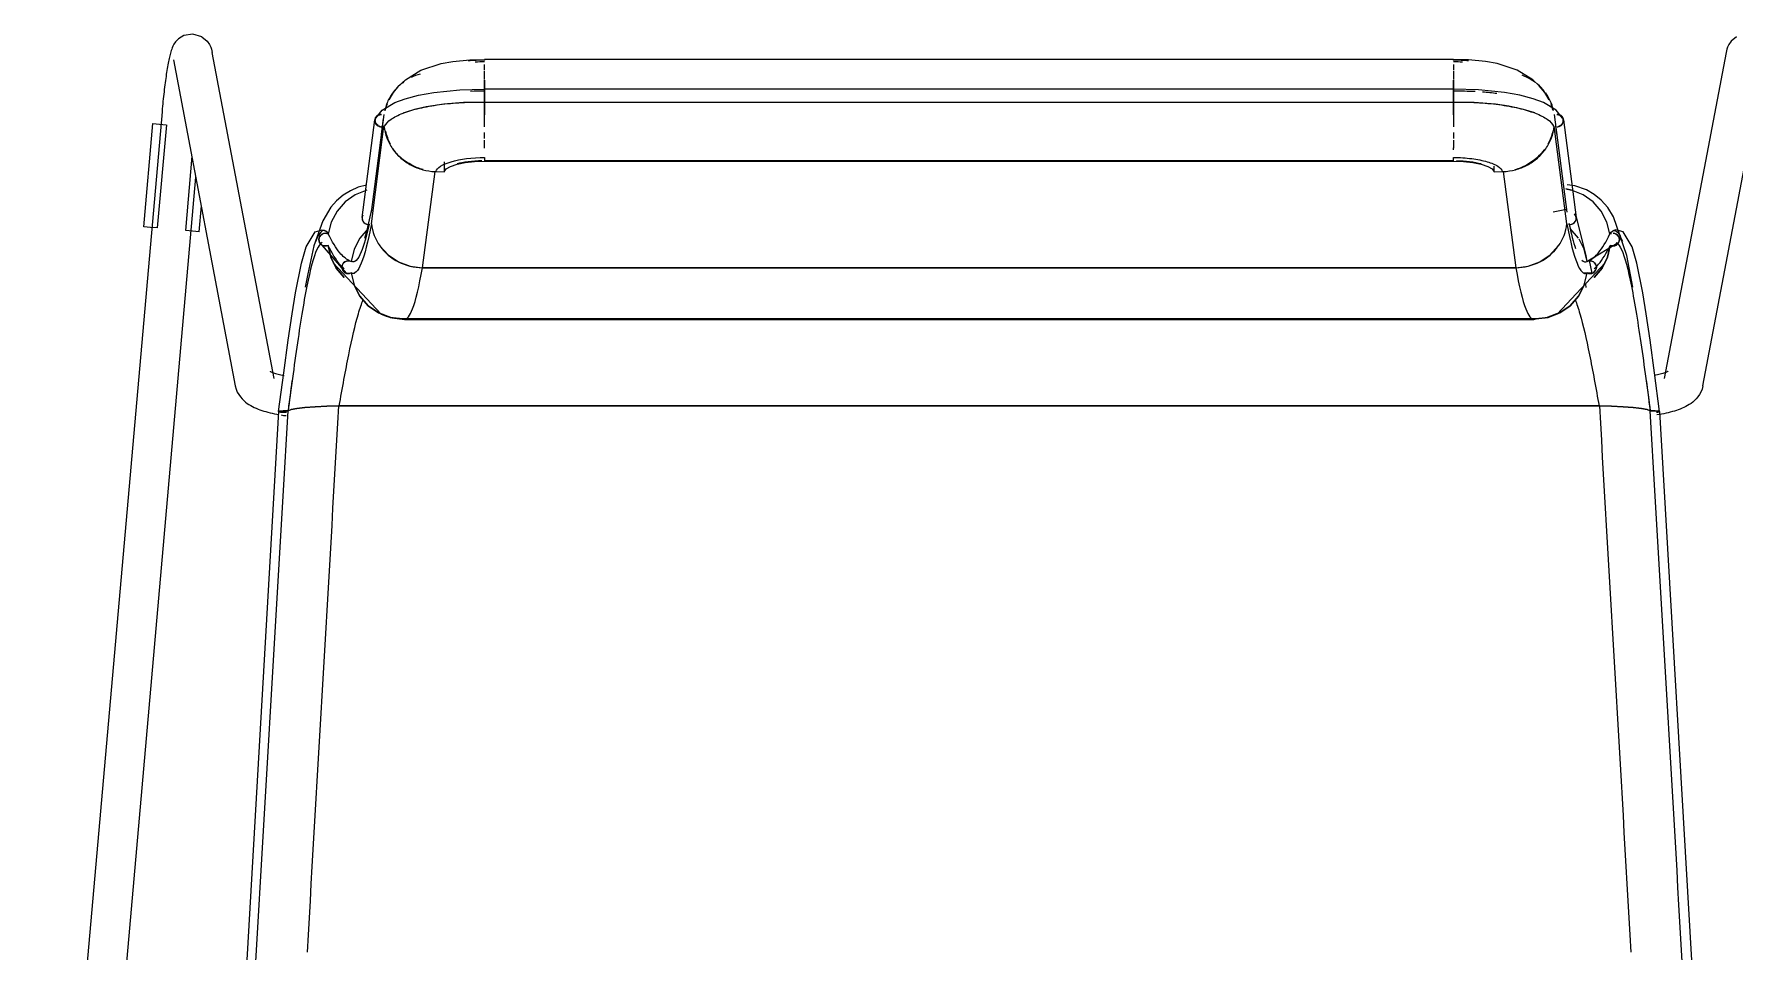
# Model space of a CAD drawing. Header units: millimetres. Extents: x 155927 to 326028, y -36033 to 97293.
# Drawn here: x 227422 to 227939, y 12868 to 13147 of the extents above; entities that cross this region are included whole.
import ezdxf

# ---------------------------------------------------------------- set-up
doc = ezdxf.new("R2010")
doc.units = ezdxf.units.MM
doc.header["$MEASUREMENT"] = 0
doc.layers.add('I-FURN', color=8, linetype='CONTINUOUS', lineweight=9)

msp = doc.modelspace()

# ---------------------------------------------------------------- linework, layer by layer
at = {"layer": 'I-FURN'}
for p, q in [((227467.4, 13146.96), (227465.75, 13145.92)), ((227470.16, 13147.44), (227467.4, 13146.96)), ((227472.91, 13146.61), (227470.16, 13147.44)), ((227463.35, 13141.65), (227463.24, 13141.24)), ((227463.46, 13142.04), (227463.35, 13141.65)), ((227463.59, 13142.44), (227463.46, 13142.04)), ((227463.73, 13142.84), (227463.59, 13142.44)), ((227463.9, 13143.27), (227463.73, 13142.84)), ((227464.11, 13143.75), (227463.9, 13143.27)), ((227464.42, 13144.31), (227464.11, 13143.75)), ((227464.89, 13145.01), (227464.42, 13144.31)), ((227465.75, 13145.92), (227464.89, 13145.01)), ((227472.91, 13146.61), (227474.49, 13145.28)), ((227474.49, 13145.28), (227475.24, 13144.2)), ((227475.24, 13144.2), (227475.61, 13143.4)), ((227475.61, 13143.4), (227475.83, 13142.78)), ((227475.83, 13142.78), (227475.96, 13142.27)), ((227475.96, 13142.27), (227476.05, 13141.85)), ((227494.87, 13042.56), (227476.05, 13141.85)), ((227936.72, 13141.85), (227917.9, 13042.56)), ((227936.8, 13142.27), (227936.72, 13141.85)), ((227936.94, 13142.78), (227936.8, 13142.27)), ((227937.15, 13143.4), (227936.94, 13142.78)), ((227937.53, 13144.2), (227937.15, 13143.4)), ((227938.28, 13145.28), (227937.53, 13144.2)), ((227939.85, 13146.61), (227938.28, 13145.28)), ((227462.37, 13136.93), (227462.27, 13136.36)), ((227462.46, 13137.48), (227462.37, 13136.93)), ((227462.55, 13138.01), (227462.46, 13137.48)), ((227462.65, 13138.53), (227462.55, 13138.01)), ((227462.74, 13139.02), (227462.65, 13138.53)), ((227462.84, 13139.5), (227462.74, 13139.02)), ((227462.94, 13139.96), (227462.84, 13139.5)), ((227463.03, 13140.4), (227462.94, 13139.96)), ((227463.13, 13140.83), (227463.03, 13140.4)), ((227463.24, 13141.24), (227463.13, 13140.83)), ((227464.26, 13139.61), (227483.08, 13040.32)), ((227539.58, 13136.39), (227545.73, 13138.41)), ((227545.73, 13138.41), (227549.23, 13139.06)), ((227549.23, 13139.06), (227554.44, 13139.58)), ((227554.44, 13139.58), (227558.96, 13139.66)), ((227558.96, 13139.66), (227558.96, 13139.49)), ((227853.81, 13139.66), (227558.96, 13139.66)), ((227558.96, 13139.36), (227558.96, 13139.64)), ((227558.96, 13136.42), (227558.96, 13138.17)), ((227853.81, 13139.49), (227853.81, 13139.66)), ((227858.33, 13139.58), (227853.81, 13139.66)), ((227853.81, 13139.64), (227853.81, 13139.36)), ((227853.81, 13138.17), (227853.81, 13136.42)), ((227863.54, 13139.06), (227858.33, 13139.58)), ((227867.03, 13138.41), (227863.54, 13139.06)), ((227873.19, 13136.39), (227867.03, 13138.41)), ((227929.69, 13040.32), (227948.51, 13139.61)), ((227461.56, 13131.24), (227461.48, 13130.54)), ((227461.65, 13131.93), (227461.56, 13131.24)), ((227461.74, 13132.61), (227461.65, 13131.93)), ((227461.82, 13133.27), (227461.74, 13132.61)), ((227461.91, 13133.92), (227461.82, 13133.27)), ((227462, 13134.55), (227461.91, 13133.92)), ((227462.09, 13135.17), (227462, 13134.55)), ((227462.18, 13135.77), (227462.09, 13135.17)), ((227462.27, 13136.36), (227462.18, 13135.77)), ((227531.22, 13129.61), (227532.89, 13131.68)), ((227532.89, 13131.68), (227534.87, 13133.52)), ((227534.87, 13133.52), (227539.58, 13136.39)), ((227558.96, 13133.56), (227558.96, 13136.14)), ((227558.96, 13133.41), (227558.96, 13130.38)), ((227558.96, 13130.38), (227558.96, 13133.39)), ((227853.81, 13136.14), (227853.81, 13133.56)), ((227853.81, 13130.38), (227853.81, 13133.41)), ((227853.81, 13133.39), (227853.81, 13130.38)), ((227877.9, 13133.52), (227873.19, 13136.39)), ((227879.88, 13131.68), (227877.9, 13133.52)), ((227881.55, 13129.61), (227879.88, 13131.68)), ((227461.01, 13126.17), (227460.93, 13125.43)), ((227461.08, 13126.92), (227461.01, 13126.17)), ((227461.16, 13127.66), (227461.08, 13126.92)), ((227461.23, 13128.39), (227461.16, 13127.66)), ((227461.31, 13129.12), (227461.23, 13128.39)), ((227461.4, 13129.83), (227461.31, 13129.12)), ((227461.48, 13130.54), (227461.4, 13129.83)), ((227527.75, 13124.24), (227531.58, 13126.54)), ((227529.89, 13127.35), (227531.22, 13129.61)), ((227531.58, 13126.54), (227534.75, 13127.73)), ((227534.75, 13127.73), (227538.79, 13128.81)), ((227538.79, 13128.81), (227543.51, 13129.68)), ((227546.56, 13126.1), (227541.12, 13125.27)), ((227543.51, 13129.68), (227551.4, 13130.48)), ((227552.55, 13126.58), (227546.56, 13126.1)), ((227551.4, 13130.48), (227558.96, 13130.62)), ((227558.96, 13126.66), (227552.55, 13126.58)), ((227853.81, 13130.62), (227558.96, 13130.62)), ((227558.96, 13126.67), (227558.96, 13130.62)), ((227558.96, 13130.62), (227558.96, 13130.56)), ((227558.96, 13130.56), (227558.96, 13130.36)), ((227558.96, 13130.36), (227558.96, 13130.05)), ((227558.96, 13130.05), (227558.96, 13129.66)), ((227558.96, 13129.66), (227558.96, 13129.21)), ((227558.96, 13129.21), (227558.96, 13128.72)), ((227558.96, 13128.72), (227558.96, 13128.22)), ((227558.96, 13128.22), (227558.96, 13127.75)), ((227558.96, 13127.75), (227558.96, 13127.33)), ((227558.96, 13127.33), (227558.96, 13127)), ((227558.96, 13127), (227558.96, 13126.77)), ((227558.96, 13126.77), (227558.96, 13126.67)), ((227558.96, 13126.69), (227558.96, 13122.88)), ((227558.96, 13122.88), (227558.96, 13126.69)), ((227558.96, 13126.66), (227853.81, 13126.66)), ((227853.81, 13130.62), (227853.81, 13126.77)), ((227861.37, 13130.48), (227853.81, 13130.62)), ((227853.81, 13130.56), (227853.81, 13130.62)), ((227853.81, 13130.36), (227853.81, 13130.56)), ((227853.81, 13130.05), (227853.81, 13130.36)), ((227853.81, 13129.66), (227853.81, 13130.05)), ((227853.81, 13129.21), (227853.81, 13129.66)), ((227853.81, 13128.72), (227853.81, 13129.21)), ((227853.81, 13128.22), (227853.81, 13128.72)), ((227853.81, 13127.75), (227853.81, 13128.22)), ((227853.81, 13127.33), (227853.81, 13127.75)), ((227853.81, 13127), (227853.81, 13127.33)), ((227853.81, 13126.77), (227853.81, 13127)), ((227853.81, 13122.88), (227853.81, 13126.69)), ((227853.81, 13126.69), (227853.81, 13122.88)), ((227860.03, 13126.58), (227853.81, 13126.66)), ((227866.6, 13126.05), (227860.03, 13126.58)), ((227869.26, 13129.68), (227861.37, 13130.48)), ((227873.97, 13128.81), (227869.26, 13129.68)), ((227878.02, 13127.73), (227873.97, 13128.81)), ((227881.18, 13126.54), (227878.02, 13127.73)), ((227885.01, 13124.24), (227881.18, 13126.54)), ((227882.88, 13127.35), (227881.55, 13129.61)), ((227460.78, 13123.77), (227421.83, 12680.44)), ((227460.8, 13123.92), (227460.78, 13123.77)), ((227460.86, 13124.68), (227460.8, 13123.92)), ((227460.93, 13125.43), (227460.86, 13124.68)), ((227521.65, 13091.58), (227525.51, 13121.35)), ((227524.5, 13093.22), (227528.35, 13122.91)), ((227525.86, 13121.85), (227527.75, 13124.24)), ((227527.57, 13116.95), (227528.19, 13121.72)), ((227534.8, 13123.59), (227534.29, 13123.4)), ((227537.63, 13124.46), (227534.8, 13123.59)), ((227541.12, 13125.27), (227537.63, 13124.46)), ((227558.96, 13119.13), (227558.96, 13122.69)), ((227853.81, 13122.69), (227853.81, 13119.13)), ((227870.61, 13125.46), (227866.6, 13126.05)), ((227875.04, 13124.49), (227870.61, 13125.46)), ((227878.48, 13123.4), (227875.04, 13124.49)), ((227884.42, 13122.91), (227888.27, 13093.22)), ((227886.9, 13121.85), (227885.01, 13124.24)), ((227887.26, 13121.35), (227891.12, 13091.58)), ((227455.21, 13088.75), (227457.97, 13120.16)), ((227457.97, 13120.16), (227460.01, 13119.98)), ((227459.44, 13088.38), (227462.2, 13119.79)), ((227460.01, 13119.98), (227462.08, 13119.8)), ((227524.48, 13089.67), (227528.32, 13119.37)), ((227558.96, 13115.66), (227558.96, 13117.5)), ((227853.81, 13117.5), (227853.81, 13115.66)), ((227888.29, 13089.67), (227884.44, 13119.37)), ((227885.19, 13116.94), (227884.88, 13119.38)), ((227558.96, 13112.67), (227558.96, 13115.14)), ((227853.81, 13115.14), (227853.81, 13112.67)), ((227853.81, 13112.15), (227853.81, 13112.78)), ((227469.87, 13110.24), (227467.89, 13087.63)), ((227540.03, 13076.29), (227543.89, 13105.57)), ((227543.89, 13105.57), (227546.6, 13105.5)), ((227546.6, 13108.51), (227546.6, 13105.5)), ((227546.6, 13105.5), (227547.24, 13106.36)), ((227547.24, 13106.36), (227548.59, 13107.15)), ((227548.59, 13107.15), (227550.58, 13107.82)), ((227550.58, 13107.82), (227553.07, 13108.33)), ((227553.07, 13108.33), (227555.92, 13108.65)), ((227555.92, 13108.65), (227558.96, 13108.76)), ((227853.81, 13108.82), (227558.96, 13108.82)), ((227558.96, 13108.76), (227853.81, 13108.76)), ((227853.81, 13108.76), (227856.85, 13108.65)), ((227856.85, 13108.65), (227859.7, 13108.33)), ((227859.7, 13108.33), (227862.19, 13107.82)), ((227862.19, 13107.82), (227864.17, 13107.15)), ((227864.17, 13107.15), (227865.53, 13106.36)), ((227865.53, 13106.36), (227866.16, 13105.5)), ((227866.16, 13105.5), (227866.16, 13107.17)), ((227866.16, 13105.5), (227868.88, 13105.57)), ((227868.88, 13105.57), (227872.74, 13076.29)), ((227433.79, 12679.39), (227471.08, 13103.89)), ((227520.46, 13100.77), (227518.09, 13099.74)), ((227522.96, 13101.43), (227520.46, 13100.77)), ((227887.92, 13100.28), (227889.66, 13099.91)), ((227889.66, 13099.92), (227887.92, 13100.28)), ((227890.65, 13101.25), (227888.39, 13101.55)), ((227894.25, 13099.96), (227890.65, 13101.25)), ((227472.12, 13087.26), (227472.81, 13095.16)), ((227513.91, 13096.68), (227512.18, 13094.72)), ((227515.89, 13098.36), (227513.91, 13096.68)), ((227516.51, 13096.34), (227514.03, 13093.51)), ((227518.09, 13099.74), (227515.89, 13098.36)), ((227519.59, 13098.51), (227516.51, 13096.34)), ((227523.1, 13099.92), (227519.59, 13098.51)), ((227893.18, 13098.51), (227889.66, 13099.92)), ((227896.26, 13096.34), (227893.18, 13098.51)), ((227896.53, 13098.62), (227894.25, 13099.96)), ((227898.74, 13093.51), (227896.26, 13096.34)), ((227898.69, 13096.84), (227896.53, 13098.62)), ((227900.69, 13094.59), (227898.69, 13096.84)), ((227509.67, 13090.6), (227507, 13082.98)), ((227512.18, 13094.72), (227509.67, 13090.6)), ((227512.28, 13090.19), (227511.38, 13086.56)), ((227514.03, 13093.51), (227512.28, 13090.19)), ((227521.7, 13091.81), (227521.64, 13091.34)), ((227521.64, 13091.34), (227521.7, 13090.88)), ((227521.89, 13092.25), (227521.7, 13091.81)), ((227521.7, 13090.88), (227521.89, 13090.43)), ((227521.89, 13090.43), (227522.19, 13090.05)), ((227522.19, 13090.05), (227522.57, 13089.75)), ((227523.25, 13087.71), (227524.62, 13094)), ((227888.14, 13094), (227884.13, 13093.21)), ((227890.2, 13089.75), (227890.58, 13090.05)), ((227890.88, 13092.25), (227890.58, 13092.64)), ((227890.58, 13090.05), (227890.88, 13090.43)), ((227891.07, 13091.81), (227890.88, 13092.25)), ((227890.88, 13090.43), (227891.06, 13090.88)), ((227891.06, 13090.88), (227891.13, 13091.34)), ((227891.13, 13091.34), (227891.07, 13091.81)), ((227891.1, 13091.66), (227894.07, 13080.04)), ((227900.48, 13090.19), (227898.74, 13093.51)), ((227901.39, 13086.56), (227900.48, 13090.19)), ((227902.5, 13091.77), (227900.69, 13094.59)), ((227906.49, 13080.05), (227902.5, 13091.77)), ((227457.25, 13088.57), (227455.21, 13088.75)), ((227459.32, 13088.39), (227457.25, 13088.57)), ((227470.07, 13087.44), (227468.01, 13087.62)), ((227472.12, 13087.26), (227470.07, 13087.44)), ((227504.6, 13082.61), (227507.37, 13087.25)), ((227507.37, 13087.25), (227509.56, 13087.78)), ((227508.58, 13085.35), (227508.5, 13084.86)), ((227508.5, 13084.86), (227508.56, 13084.37)), ((227508.51, 13084.86), (227508.58, 13085.34)), ((227508.57, 13084.37), (227508.51, 13084.86)), ((227508.58, 13085.34), (227508.78, 13085.8)), ((227508.77, 13085.8), (227508.58, 13085.35)), ((227509.07, 13086.19), (227508.77, 13085.8)), ((227508.78, 13085.8), (227509.08, 13086.19)), ((227509.46, 13086.5), (227509.07, 13086.19)), ((227509.08, 13086.19), (227509.47, 13086.5)), ((227509.92, 13086.7), (227509.46, 13086.5)), ((227509.47, 13086.5), (227509.92, 13086.69)), ((227509.56, 13087.78), (227510.47, 13087.49)), ((227509.92, 13086.69), (227510.41, 13086.77)), ((227510.41, 13086.77), (227509.92, 13086.7)), ((227510.41, 13086.77), (227510.91, 13086.73)), ((227510.91, 13086.73), (227510.41, 13086.77)), ((227510.91, 13086.73), (227511.38, 13086.56)), ((227511.38, 13086.56), (227510.91, 13086.73)), ((227520.99, 13085.3), (227519.23, 13081.91)), ((227523.49, 13088.18), (227520.99, 13085.3)), ((227522.49, 13085.27), (227523.25, 13087.71)), ((227522.57, 13089.75), (227523.02, 13089.56)), ((227523.02, 13089.56), (227523.51, 13089.48)), ((227523.51, 13089.48), (227524.01, 13089.52)), ((227888.76, 13089.52), (227889.25, 13089.48)), ((227889.25, 13089.48), (227889.75, 13089.56)), ((227891.78, 13085.3), (227889.27, 13088.18)), ((227889.75, 13089.56), (227890.2, 13089.75)), ((227893.53, 13081.91), (227892, 13084.97)), ((227901.39, 13086.56), (227901.86, 13086.73)), ((227901.86, 13086.73), (227901.39, 13086.56)), ((227903.21, 13087.78), (227902.29, 13087.49)), ((227902.35, 13086.77), (227902.85, 13086.69)), ((227902.85, 13086.7), (227902.36, 13086.77)), ((227903.31, 13086.5), (227902.85, 13086.7)), ((227902.85, 13086.69), (227903.3, 13086.5)), ((227905.39, 13087.25), (227903.21, 13087.78)), ((227903.3, 13086.5), (227903.69, 13086.19)), ((227903.69, 13086.19), (227903.31, 13086.5)), ((227903.69, 13086.19), (227903.99, 13085.8)), ((227903.99, 13085.8), (227903.69, 13086.19)), ((227903.99, 13085.8), (227904.18, 13085.34)), ((227904.19, 13085.35), (227903.99, 13085.8)), ((227904.18, 13085.34), (227904.26, 13084.86)), ((227904.26, 13084.86), (227904.19, 13085.35)), ((227904.26, 13084.86), (227904.2, 13084.37)), ((227904.2, 13084.37), (227904.26, 13084.86)), ((227908.16, 13082.61), (227905.39, 13087.25)), ((227503.2, 13077.62), (227504.6, 13082.61)), ((227507, 13082.98), (227505.11, 13074.46)), ((227508.56, 13084.37), (227508.75, 13083.91)), ((227508.75, 13083.92), (227508.57, 13084.37)), ((227508.7, 13084.01), (227516.83, 13074.59)), ((227508.86, 13083.73), (227508.73, 13083.95)), ((227509.04, 13083.51), (227508.75, 13083.92)), ((227508.75, 13083.91), (227509.04, 13083.51)), ((227509.42, 13083.2), (227509.04, 13083.51)), ((227509.04, 13083.51), (227509.41, 13083.19)), ((227509.41, 13083.19), (227509.86, 13082.99)), ((227509.87, 13082.99), (227509.42, 13083.2)), ((227509.86, 13082.99), (227510.36, 13082.9)), ((227510.36, 13082.9), (227509.87, 13082.99)), ((227510.86, 13082.93), (227510.36, 13082.9)), ((227510.36, 13082.9), (227510.86, 13082.92)), ((227511.33, 13083.08), (227510.86, 13082.93)), ((227510.86, 13082.92), (227511.33, 13083.08)), ((227512.12, 13079.47), (227511.33, 13083.08)), ((227511.33, 13083.08), (227512.11, 13079.46)), ((227519.23, 13081.91), (227518.34, 13078.19)), ((227527.11, 13082.91), (227529.6, 13080.17)), ((227529.6, 13080.17), (227532.71, 13078.09)), ((227880.06, 13078.09), (227883.17, 13080.17)), ((227883.17, 13080.17), (227885.66, 13082.91)), ((227894.43, 13078.19), (227893.53, 13081.91)), ((227894.07, 13080.04), (227894.39, 13078.18)), ((227904.06, 13084.01), (227894.67, 13078.3)), ((227901.44, 13083.08), (227900.65, 13079.47)), ((227900.65, 13079.46), (227901.44, 13083.08)), ((227901.91, 13082.93), (227901.44, 13083.08)), ((227901.44, 13083.08), (227901.91, 13082.92)), ((227902.41, 13082.9), (227901.91, 13082.93)), ((227901.91, 13082.92), (227902.41, 13082.9)), ((227902.9, 13082.99), (227902.41, 13082.9)), ((227902.41, 13082.9), (227902.9, 13082.99)), ((227903.35, 13083.2), (227902.9, 13082.99)), ((227902.9, 13082.99), (227903.35, 13083.19)), ((227903.73, 13083.51), (227903.35, 13083.2)), ((227903.35, 13083.19), (227903.73, 13083.51)), ((227904.02, 13083.92), (227903.73, 13083.51)), ((227903.73, 13083.51), (227904.02, 13083.91)), ((227904.2, 13084.37), (227904.02, 13083.92)), ((227904.02, 13083.91), (227904.2, 13084.37)), ((227908.39, 13070.39), (227906.49, 13080.05)), ((227909.57, 13077.62), (227908.16, 13082.61)), ((227501.4, 13068.6), (227503.2, 13077.62)), ((227505.11, 13074.46), (227504.37, 13070.39)), ((227512.11, 13079.46), (227513.75, 13076.14)), ((227513.76, 13076.14), (227512.12, 13079.47)), ((227512.82, 13077.81), (227527.42, 13062.11)), ((227513.75, 13076.14), (227516.16, 13073.3)), ((227516.16, 13073.3), (227513.76, 13076.14)), ((227515.5, 13076.44), (227515.57, 13076.93)), ((227515.56, 13076.93), (227515.5, 13076.44)), ((227515.57, 13075.95), (227515.5, 13076.44)), ((227515.5, 13076.44), (227515.56, 13075.95)), ((227515.75, 13077.39), (227515.56, 13076.93)), ((227515.56, 13075.95), (227515.75, 13075.49)), ((227515.57, 13076.93), (227515.76, 13077.39)), ((227515.76, 13075.49), (227515.57, 13075.95)), ((227516.05, 13077.8), (227515.75, 13077.39)), ((227515.75, 13075.49), (227516.05, 13075.09)), ((227515.76, 13077.39), (227516.05, 13077.79)), ((227516.05, 13075.09), (227515.76, 13075.49)), ((227516.05, 13077.79), (227516.43, 13078.11)), ((227516.43, 13078.11), (227516.05, 13077.8)), ((227516.43, 13074.77), (227516.05, 13075.09)), ((227516.05, 13075.09), (227516.43, 13074.77)), ((227516.43, 13078.11), (227516.88, 13078.31)), ((227516.88, 13078.31), (227516.43, 13078.11)), ((227516.88, 13074.57), (227516.43, 13074.77)), ((227516.43, 13074.77), (227516.88, 13074.57)), ((227516.53, 13074.72), (227519.41, 13074.67)), ((227516.88, 13078.31), (227517.37, 13078.39)), ((227517.37, 13078.39), (227516.88, 13078.31)), ((227517.37, 13074.49), (227516.88, 13074.57)), ((227516.88, 13074.57), (227517.37, 13074.49)), ((227517.37, 13078.39), (227517.87, 13078.35)), ((227517.87, 13078.36), (227517.37, 13078.39)), ((227517.87, 13074.53), (227517.37, 13074.49)), ((227517.37, 13074.49), (227517.87, 13074.52)), ((227517.66, 13078.48), (227518.09, 13078.3)), ((227518.34, 13078.19), (227517.87, 13078.36)), ((227517.87, 13078.35), (227518.34, 13078.19)), ((227518.34, 13074.69), (227517.87, 13074.53)), ((227517.87, 13074.52), (227518.34, 13074.69)), ((227518.34, 13074.69), (227519.23, 13070.97)), ((227532.71, 13078.09), (227536.26, 13076.77)), ((227536.26, 13076.77), (227540.03, 13076.29)), ((227872.74, 13076.29), (227540.03, 13076.29)), ((227540.03, 13076.29), (227872.74, 13076.29)), ((227872.74, 13076.29), (227876.51, 13076.77)), ((227876.51, 13076.77), (227880.06, 13078.09)), ((227899.95, 13077.81), (227885.35, 13062.11)), ((227896.24, 13074.72), (227893.36, 13074.67)), ((227893.53, 13070.97), (227894.43, 13074.69)), ((227894.9, 13078.36), (227894.43, 13078.19)), ((227894.43, 13078.19), (227894.9, 13078.35)), ((227894.9, 13074.53), (227894.43, 13074.69)), ((227894.43, 13074.69), (227894.9, 13074.52)), ((227894.9, 13078.35), (227895.39, 13078.39)), ((227895.4, 13078.39), (227894.9, 13078.36)), ((227895.39, 13074.49), (227894.9, 13074.53)), ((227894.9, 13074.52), (227895.4, 13074.49)), ((227895.94, 13074.59), (227895.11, 13078.48)), ((227895.39, 13078.39), (227895.88, 13078.31)), ((227895.88, 13074.57), (227895.39, 13074.49)), ((227895.89, 13078.31), (227895.4, 13078.39)), ((227895.4, 13074.49), (227895.89, 13074.57)), ((227895.88, 13078.31), (227896.33, 13078.11)), ((227896.33, 13074.77), (227895.88, 13074.57)), ((227896.34, 13078.11), (227895.89, 13078.31)), ((227895.89, 13074.57), (227896.34, 13074.77)), ((227896.33, 13078.11), (227896.72, 13077.79)), ((227896.72, 13075.09), (227896.33, 13074.77)), ((227896.72, 13077.8), (227896.34, 13078.11)), ((227896.34, 13074.77), (227896.72, 13075.09)), ((227899, 13076.14), (227896.61, 13073.3)), ((227896.61, 13073.3), (227899.01, 13076.14)), ((227897.01, 13077.39), (227896.72, 13077.8)), ((227896.72, 13077.79), (227897.01, 13077.39)), ((227897.01, 13075.49), (227896.72, 13075.09)), ((227896.72, 13075.09), (227897.01, 13075.49)), ((227897.01, 13077.39), (227897.2, 13076.93)), ((227897.2, 13076.93), (227897.01, 13077.39)), ((227897.2, 13075.95), (227897.01, 13075.49)), ((227897.01, 13075.49), (227897.2, 13075.95)), ((227897.2, 13076.93), (227897.27, 13076.44)), ((227897.27, 13076.44), (227897.2, 13076.93)), ((227897.27, 13076.44), (227897.2, 13075.95)), ((227897.2, 13075.95), (227897.27, 13076.44)), ((227900.65, 13079.47), (227899, 13076.14)), ((227899.01, 13076.14), (227900.65, 13079.46)), ((227911.37, 13068.6), (227909.57, 13077.62)), ((227519.23, 13070.97), (227520.99, 13067.58)), ((227520.99, 13067.58), (227519.24, 13070.97)), ((227893.53, 13070.97), (227891.78, 13067.58)), ((227891.78, 13067.58), (227893.53, 13070.97)), ((227500.36, 13062.28), (227501.4, 13068.6)), ((227523.5, 13064.71), (227520.99, 13067.58)), ((227520.99, 13067.58), (227523.49, 13064.7)), ((227523.49, 13064.7), (227526.63, 13062.53)), ((227526.63, 13062.54), (227523.5, 13064.71)), ((227889.27, 13064.71), (227886.13, 13062.54)), ((227886.14, 13062.53), (227889.27, 13064.7)), ((227891.78, 13067.58), (227889.27, 13064.71)), ((227889.27, 13064.7), (227891.78, 13067.58)), ((227912.41, 13062.28), (227911.37, 13068.6)), ((227499.18, 13054.26), (227500.36, 13062.28)), ((227526.32, 13062.71), (227530.78, 13060.99)), ((227530.2, 13061.17), (227526.63, 13062.54)), ((227526.63, 13062.53), (227530.2, 13061.17)), ((227527.42, 13062.11), (227529.34, 13061.41)), ((227533.99, 13060.7), (227530.2, 13061.17)), ((227530.2, 13061.17), (227533.99, 13060.7)), ((227530.78, 13060.99), (227534.53, 13060.54)), ((227878.78, 13060.7), (227533.99, 13060.7)), ((227533.99, 13060.7), (227878.78, 13060.7)), ((227534.53, 13060.54), (227839.33, 13060.54)), ((227839.33, 13060.54), (227878.24, 13060.54)), ((227881.99, 13060.99), (227878.24, 13060.54)), ((227882.57, 13061.17), (227878.78, 13060.7)), ((227878.78, 13060.7), (227882.57, 13061.17)), ((227886.45, 13062.71), (227881.99, 13060.99)), ((227886.13, 13062.54), (227882.57, 13061.17)), ((227882.57, 13061.17), (227886.14, 13062.53)), ((227885.35, 13062.11), (227883.43, 13061.41)), ((227913.59, 13054.26), (227912.41, 13062.28)), ((227497.82, 13044.33), (227499.18, 13054.26)), ((227914.94, 13044.33), (227913.59, 13054.26)), ((227493.65, 13044.79), (227493.67, 13044.77)), ((227493.67, 13044.77), (227493.74, 13044.73)), ((227493.74, 13044.73), (227493.83, 13044.68)), ((227493.83, 13044.68), (227493.98, 13044.61)), ((227493.98, 13044.61), (227494.18, 13044.52)), ((227494.18, 13044.52), (227494.41, 13044.42)), ((227494.41, 13044.42), (227494.68, 13044.32)), ((227494.68, 13044.32), (227494.98, 13044.22)), ((227494.98, 13044.22), (227495.32, 13044.11)), ((227495.32, 13044.11), (227495.68, 13044)), ((227495.68, 13044), (227496.08, 13043.89)), ((227496.08, 13043.89), (227496.5, 13043.79)), ((227496.27, 13032.48), (227497.82, 13044.33)), ((227496.5, 13043.79), (227496.95, 13043.68)), ((227496.95, 13043.68), (227497.41, 13043.58)), ((227497.41, 13043.58), (227497.91, 13043.49)), ((227915.35, 13043.58), (227914.86, 13043.49)), ((227916.5, 13032.48), (227914.94, 13044.33)), ((227915.82, 13043.68), (227915.35, 13043.58)), ((227916.27, 13043.79), (227915.82, 13043.68)), ((227916.69, 13043.89), (227916.27, 13043.79)), ((227917.08, 13044), (227916.69, 13043.89)), ((227917.45, 13044.11), (227917.08, 13044)), ((227917.79, 13044.22), (227917.45, 13044.11)), ((227918.09, 13044.32), (227917.79, 13044.22)), ((227918.36, 13044.42), (227918.09, 13044.32)), ((227918.59, 13044.52), (227918.36, 13044.42)), ((227918.78, 13044.61), (227918.59, 13044.52)), ((227918.94, 13044.68), (227918.78, 13044.61)), ((227919.02, 13044.73), (227918.94, 13044.68)), ((227919.1, 13044.77), (227919.02, 13044.73)), ((227919.12, 13044.79), (227919.1, 13044.77)), ((227483.08, 13040.32), (227483.33, 13039.34)), ((227483.33, 13039.34), (227483.7, 13038.44)), ((227483.7, 13038.44), (227484.13, 13037.65)), ((227929.07, 13038.44), (227928.63, 13037.65)), ((227929.43, 13039.34), (227929.07, 13038.44)), ((227929.69, 13040.32), (227929.43, 13039.34)), ((227484.13, 13037.65), (227484.62, 13036.96)), ((227484.62, 13036.96), (227485.13, 13036.37)), ((227485.13, 13036.37), (227485.65, 13035.85)), ((227485.65, 13035.85), (227486.18, 13035.39)), ((227486.18, 13035.39), (227486.71, 13034.99)), ((227486.71, 13034.99), (227487.25, 13034.63)), ((227487.25, 13034.63), (227487.79, 13034.31)), ((227487.79, 13034.31), (227488.32, 13034.02)), ((227488.32, 13034.02), (227488.87, 13033.75)), ((227488.87, 13033.75), (227489.44, 13033.5)), ((227489.44, 13033.5), (227490.01, 13033.26)), ((227490.01, 13033.26), (227490.59, 13033.04)), ((227490.59, 13033.04), (227491.18, 13032.84)), ((227499.13, 13032.67), (227500.04, 13033.07)), ((227500.04, 13033.07), (227499.13, 13032.67)), ((227501.78, 13033.43), (227500.04, 13033.07)), ((227500.04, 13033.07), (227501.77, 13033.43)), ((227501.77, 13033.43), (227504.24, 13033.74)), ((227504.28, 13033.74), (227501.78, 13033.43)), ((227504.27, 13033.75), (227507.33, 13033.98)), ((227507.38, 13033.98), (227504.28, 13033.74)), ((227510.92, 13034.14), (227507.38, 13033.98)), ((227507.38, 13033.98), (227510.85, 13034.13)), ((227510.91, 13034.14), (227514.61, 13034.19)), ((227514.68, 13034.19), (227510.92, 13034.14)), ((227514.61, 13034.19), (227898.08, 13034.19)), ((227898.08, 13034.19), (227514.68, 13034.19)), ((227901.85, 13034.14), (227898.08, 13034.19)), ((227898.16, 13034.19), (227901.85, 13034.14)), ((227905.39, 13033.98), (227901.85, 13034.14)), ((227901.91, 13034.13), (227905.39, 13033.98)), ((227908.49, 13033.74), (227905.39, 13033.98)), ((227905.44, 13033.98), (227908.49, 13033.75)), ((227910.98, 13033.43), (227908.49, 13033.74)), ((227908.52, 13033.74), (227910.99, 13033.43)), ((227912.73, 13033.07), (227910.98, 13033.43)), ((227910.99, 13033.43), (227912.73, 13033.07)), ((227912.73, 13033.07), (227913.63, 13032.67)), ((227913.63, 13032.67), (227912.73, 13033.07)), ((227922.18, 13033.04), (227921.59, 13032.84)), ((227922.76, 13033.26), (227922.18, 13033.04)), ((227923.33, 13033.5), (227922.76, 13033.26)), ((227923.89, 13033.75), (227923.33, 13033.5)), ((227924.45, 13034.02), (227923.89, 13033.75)), ((227924.98, 13034.31), (227924.45, 13034.02)), ((227925.52, 13034.63), (227924.98, 13034.31)), ((227926.06, 13034.99), (227925.52, 13034.63)), ((227926.59, 13035.39), (227926.06, 13034.99)), ((227927.12, 13035.85), (227926.59, 13035.39)), ((227927.64, 13036.37), (227927.12, 13035.85)), ((227928.15, 13036.96), (227927.64, 13036.37)), ((227928.63, 13037.65), (227928.15, 13036.96)), ((227496.27, 13032.48), (227476.98, 12700.57)), ((227491.18, 13032.84), (227491.78, 13032.64)), ((227491.78, 13032.64), (227492.4, 13032.46)), ((227492.4, 13032.46), (227493.03, 13032.29)), ((227493.03, 13032.29), (227493.67, 13032.12)), ((227493.67, 13032.12), (227494.33, 13031.97)), ((227494.33, 13031.97), (227495, 13031.83)), ((227495, 13031.83), (227495.68, 13031.69)), ((227495.68, 13031.69), (227496.37, 13031.57)), ((227496.34, 13032.53), (227496.27, 13032.48)), ((227496.27, 13032.48), (227496.34, 13032.53)), ((227496.27, 13032.48), (227496.33, 13032.42)), ((227496.33, 13032.42), (227496.27, 13032.48)), ((227496.33, 13032.42), (227496.52, 13032.37)), ((227496.51, 13032.37), (227496.33, 13032.42)), ((227496.53, 13032.58), (227496.34, 13032.53)), ((227496.34, 13032.53), (227496.53, 13032.58)), ((227496.8, 13032.33), (227496.51, 13032.37)), ((227496.52, 13032.37), (227496.81, 13032.33)), ((227496.83, 13032.62), (227496.53, 13032.58)), ((227496.53, 13032.58), (227496.83, 13032.62)), ((227497.18, 13032.29), (227496.8, 13032.33)), ((227496.81, 13032.33), (227497.19, 13032.29)), ((227497.22, 13032.66), (227496.83, 13032.62)), ((227496.83, 13032.62), (227497.22, 13032.66)), ((227497.08, 13031.45), (227497.79, 13031.34)), ((227497.63, 13032.27), (227497.18, 13032.29)), ((227497.19, 13032.29), (227497.64, 13032.27)), ((227497.67, 13032.68), (227497.22, 13032.66)), ((227497.22, 13032.66), (227497.67, 13032.68)), ((227498.12, 13032.26), (227497.63, 13032.27)), ((227497.64, 13032.27), (227498.13, 13032.26)), ((227498.17, 13032.69), (227497.67, 13032.68)), ((227497.67, 13032.68), (227498.16, 13032.69)), ((227497.79, 13031.34), (227498.52, 13031.25)), ((227498.62, 13032.27), (227498.12, 13032.26)), ((227498.13, 13032.26), (227498.63, 13032.27)), ((227498.16, 13032.69), (227498.66, 13032.68)), ((227498.66, 13032.68), (227498.17, 13032.69)), ((227499.13, 13032.67), (227498.66, 13032.68)), ((227498.66, 13032.68), (227499.13, 13032.67)), ((227914.1, 13032.68), (227913.63, 13032.67)), ((227913.63, 13032.67), (227914.11, 13032.68)), ((227914.6, 13032.69), (227914.1, 13032.68)), ((227914.11, 13032.68), (227914.6, 13032.69)), ((227915.09, 13032.68), (227914.6, 13032.69)), ((227914.6, 13032.69), (227915.1, 13032.68)), ((227915.55, 13032.66), (227915.09, 13032.68)), ((227915.1, 13032.68), (227915.55, 13032.66)), ((227915.93, 13032.62), (227915.55, 13032.66)), ((227915.55, 13032.66), (227915.94, 13032.62)), ((227915.58, 13032.29), (227915.96, 13032.33)), ((227915.97, 13032.33), (227915.59, 13032.29)), ((227916.4, 13031.57), (227915.69, 13031.45)), ((227916.23, 13032.58), (227915.93, 13032.62)), ((227915.94, 13032.62), (227916.24, 13032.58)), ((227915.96, 13032.33), (227916.25, 13032.37)), ((227916.26, 13032.37), (227915.97, 13032.33)), ((227917.09, 13031.69), (227916.4, 13031.57)), ((227916.44, 13032.42), (227916.5, 13032.48)), ((227916.5, 13032.48), (227916.44, 13032.42)), ((227916.5, 13032.48), (227935.79, 12700.57)), ((227917.77, 13031.83), (227917.09, 13031.69)), ((227918.44, 13031.97), (227917.77, 13031.83)), ((227919.09, 13032.12), (227918.44, 13031.97)), ((227919.74, 13032.29), (227919.09, 13032.12)), ((227920.37, 13032.46), (227919.74, 13032.29)), ((227920.98, 13032.64), (227920.37, 13032.46)), ((227921.59, 13032.84), (227920.98, 13032.64))]:
    msp.add_line(p, q, dxfattribs=at)
for centre, major_axis, ratio, start_param, end_param in [((227558.96, 13135.38), (-12.4, 0), 0.287441, 4.712389, 4.950404), ((227853.81, 13135.38), (-12.4, 0), 0.287441, 4.492176, 4.712389), ((227558.96, 13123.91), (0, -15.75), 0.000004, 5.8107, 5.99294), ((227853.81, 13123.91), (0, -15.75), 0.000004, 0.290246, 0.472486), ((227523.6, 13091.35), (-1.96, 0), 0.955139, 5.775592, 8.064923), ((227889.17, 13091.35), (-1.96, 0), 0.955139, 1.359855, 3.903556), ((227540.16, 13091.36), (-15.78, 0), 0.955139, 0.112537, 0.354036), ((227540.16, 13091.36), (-15.78, 0), 0.955139, 0.354206, 0.595753), ((227872.61, 13091.36), (-15.78, 0), 0.955139, 2.545839, 2.787386), ((227872.61, 13091.36), (-15.78, 0), 0.955139, 2.787556, 3.029056), ((227540.16, 13091.36), (-15.78, 0), 0.955139, 0.595876, 1.562553), ((227872.61, 13091.36), (-15.78, 0), 0.955139, 1.579038, 2.545717)]:
    msp.add_ellipse(centre, major_axis=major_axis, ratio=ratio, start_param=start_param, end_param=end_param, dxfattribs=at)
for points in [[(227553.99, 13139.35), (227555.57, 13139.5), (227557.24, 13139.58), (227558.96, 13139.57)], [(227853.81, 13139.57), (227855.39, 13139.58), (227856.89, 13139.5), (227858.32, 13139.36)], [(227539.35, 13135.22), (227538.4, 13134.96), (227537.46, 13134.61), (227536.57, 13134.18)], [(227881.47, 13129.95), (227880.83, 13130.76), (227880.11, 13131.52), (227879.31, 13132.17)], [(227528.53, 13119.36), (227528.88, 13120.09), (227530.19, 13121.5), (227533.89, 13123.39), (227538.96, 13124.92), (227545.1, 13126.03), (227551.96, 13126.66), (227556.61, 13126.74), (227558.96, 13126.69)], [(227528.81, 13124.33), (227528.96, 13124.98), (227529.16, 13125.63), (227529.4, 13126.26)], [(227554.69, 13130.08), (227556.11, 13130.11), (227557.53, 13130.12), (227558.96, 13130.09)], [(227853.81, 13130.09), (227856.03, 13130.13), (227858.23, 13130.1), (227860.41, 13129.99)], [(227862.62, 13129.85), (227864.09, 13129.74), (227865.55, 13129.59), (227866.96, 13129.41)], [(227883.36, 13126.25), (227883.61, 13125.6), (227883.78, 13124.92), (227883.92, 13124.24)], [(227878.65, 13123.33), (227880.11, 13122.76), (227882.58, 13121.5), (227883.89, 13120.09), (227884.24, 13119.36)], [(227528.06, 13119.22), (227527.98, 13119.2), (227527.81, 13119.18), (227527.65, 13119.18), (227527.56, 13119.19)], [(227528.32, 13119.37), (227528.47, 13118.13), (227529.05, 13115.75), (227530.82, 13112.41), (227533.35, 13109.58), (227536.49, 13107.39), (227540.09, 13105.97), (227542.59, 13105.61), (227543.89, 13105.57)], [(227530.31, 13113.86), (227529.61, 13115.12), (227529.21, 13116.48), (227528.87, 13117.87)], [(227868.88, 13105.57), (227870.17, 13105.61), (227872.68, 13105.97), (227876.28, 13107.39), (227879.42, 13109.58), (227881.95, 13112.41), (227883.71, 13115.75), (227884.3, 13118.13), (227884.44, 13119.37)], [(227883.98, 13117.85), (227883.67, 13116.47), (227883.17, 13115.1), (227882.47, 13113.85)], [(227544.14, 13105.58), (227544.39, 13106.7), (227547.77, 13108.86), (227555.17, 13109.83), (227558.96, 13109.89)], [(227558.12, 13108.81), (227555.34, 13108.76), (227552.2, 13108.48), (227550.58, 13107.87)], [(227853.81, 13109.89), (227855.7, 13109.86), (227859.44, 13109.6), (227864.24, 13108.64), (227867.56, 13107.24), (227868.5, 13106.14), (227868.63, 13105.58)], [(227862.19, 13107.87), (227860.13, 13108.42), (227857.42, 13108.7), (227854.65, 13108.8)], [(227888.91, 13089.88), (227889.57, 13086.76), (227890.23, 13083.84), (227890.89, 13082.12)], [(227524.48, 13089.67), (227523.46, 13084.17), (227521.41, 13076.11), (227519.36, 13074.14), (227518.34, 13074.69)], [(227888.29, 13089.67), (227889.31, 13084.17), (227891.36, 13076.11), (227893.4, 13074.14), (227894.43, 13074.69)], [(227892.79, 13078.61), (227893.34, 13078.04), (227893.88, 13077.9), (227894.43, 13078.19)], [(227893.87, 13071.63), (227893.92, 13071.16), (227893.98, 13070.7), (227894.04, 13070.22)], [(227533.99, 13060.7), (227534.17, 13060.6), (227534.35, 13060.55), (227534.53, 13060.54)], [(227878.24, 13060.54), (227878.42, 13060.55), (227878.6, 13060.6), (227878.78, 13060.7)], [(227500.31, 13041.84), (227499.92, 13038.8), (227499.54, 13035.74), (227499.15, 13032.68)], [(227912.43, 13042.03), (227912.83, 13038.94), (227913.22, 13035.8), (227913.62, 13032.68)], [(227505.02, 12867.95), (227508.21, 12923.41), (227511.41, 12978.83), (227514.61, 13034.19)], [(227898.16, 13034.19), (227901.36, 12978.83), (227904.55, 12923.41), (227907.75, 12867.95)], [(227479.81, 12700.67), (227483.03, 12756.07), (227489.47, 12866.83), (227495.91, 12977.43), (227499.13, 13032.67)], [(227932.95, 12700.67), (227929.73, 12756.07), (227923.29, 12866.83), (227916.85, 12977.43), (227913.63, 13032.67)]]:
    msp.add_open_spline(points, degree=3, dxfattribs=at)
for points, knots in [([(227534.6, 13133.04), (227534.21, 13132.77), (227532.83, 13131.73), (227530.83, 13129.56), (227529.22, 13126.72), (227528.75, 13124.78), (227528.59, 13124.01)], [0.434972, 0.434972, 0.434972, 0.434972, 0.5, 0.6666667, 0.8333333, 0.9407177, 0.9407177, 0.9407177, 0.9407177]), ([(227878.51, 13132.79), (227877.79, 13133.32), (227876.53, 13134.04), (227875.2, 13134.67), (227874.69, 13134.87)], [0.5455526, 0.5455526, 0.5455526, 0.5455526, 0.6666667, 0.739481, 0.739481, 0.739481, 0.739481]), ([(227853.81, 13126.69), (227856.16, 13126.74), (227860.81, 13126.66), (227867.66, 13126.03), (227873.77, 13124.94), (227876.98, 13123.93), (227878.47, 13123.4)], [0.0000052, 0.0000052, 0.0000052, 0.0000052, 0.1666667, 0.3333333, 0.5, 0.6602535, 0.6602535, 0.6602535, 0.6602535]), ([(227884.21, 13124.12), (227884.05, 13124.86), (227883.49, 13126.73), (227882.53, 13128.48), (227881.82, 13129.48)], [0.0634811, 0.0634811, 0.0634811, 0.0634811, 0.1666667, 0.3333333, 0.3333333, 0.3333333, 0.3333333]), ([(227527.47, 13122.96), (227527.33, 13122.96), (227527.1, 13122.94), (227526.81, 13122.87), (227526.55, 13122.78), (227526.23, 13122.59), (227525.91, 13122.3), (227525.68, 13121.95), (227525.54, 13121.6), (227525.49, 13121.29), (227525.49, 13121.01), (227525.52, 13120.75), (227525.6, 13120.5), (227525.71, 13120.24), (227525.9, 13119.93), (227526.22, 13119.61), (227526.62, 13119.37), (227526.98, 13119.26), (227527.35, 13119.18), (227527.79, 13119.19), (227528.15, 13119.3), (227528.32, 13119.37)], [0.1111111, 0.1111111, 0.1111111, 0.1111111, 0.1666667, 0.1944444, 0.2222222, 0.2777778, 0.3333333, 0.3888889, 0.4444444, 0.4791667, 0.5138889, 0.5486111, 0.5833333, 0.6180556, 0.6527778, 0.7222222, 0.7916667, 0.8263889, 0.8611111, 0.9305556, 1, 1, 1, 1]), ([(227527.07, 13119.28), (227526.96, 13119.32), (227526.72, 13119.42), (227526.31, 13119.7), (227525.86, 13120.24), (227525.6, 13121.11), (227525.83, 13121.9), (227526.23, 13122.41), (227526.61, 13122.7), (227527.07, 13122.89), (227527.4, 13122.93), (227527.56, 13122.94)], [-0.8125, -0.8125, -0.8125, -0.8125, -0.765625, -0.71875, -0.625, -0.5, -0.375, -0.3125, -0.25, -0.1875, -0.125, -0.125, -0.125, -0.125]), ([(227885.2, 13122.94), (227885.37, 13122.94), (227885.66, 13122.9), (227886.04, 13122.75), (227886.46, 13122.5), (227886.91, 13121.97), (227887.17, 13121.11), (227886.94, 13120.32), (227886.54, 13119.79), (227886.16, 13119.47), (227885.85, 13119.33), (227885.69, 13119.28)], [-0.875, -0.875, -0.875, -0.875, -0.8125, -0.765625, -0.71875, -0.625, -0.5, -0.375, -0.3125, -0.25, -0.1875, -0.1875, -0.1875, -0.1875]), ([(227885.3, 13119.19), (227885.44, 13119.2), (227885.66, 13119.22), (227885.95, 13119.31), (227886.22, 13119.42), (227886.54, 13119.62), (227886.86, 13119.92), (227887.09, 13120.29), (227887.23, 13120.65), (227887.27, 13120.96), (227887.28, 13121.23), (227887.24, 13121.5), (227887.17, 13121.74), (227887.06, 13121.99), (227886.87, 13122.29), (227886.54, 13122.6), (227886.15, 13122.82), (227885.79, 13122.92), (227885.53, 13122.95), (227885.37, 13122.96), (227885.3, 13122.96)], [0.1111111, 0.1111111, 0.1111111, 0.1111111, 0.1666667, 0.1944444, 0.2222222, 0.2777778, 0.3333333, 0.3888889, 0.4444444, 0.4791667, 0.5138889, 0.5486111, 0.5833333, 0.6180556, 0.6527778, 0.7222222, 0.7916667, 0.8263889, 0.8611111, 0.8888889, 0.8888889, 0.8888889, 0.8888889]), ([(227540.22, 13106.16), (227539.03, 13106.48), (227535.56, 13107.91), (227532.29, 13110.34), (227531.16, 13112.49)], [-0.8271444, -0.8271444, -0.8271444, -0.8271444, -0.6666667, -0.3333333, -0.3333333, -0.3333333, -0.3333333]), ([(227881.45, 13112.27), (227880.03, 13110.31), (227877.14, 13107.89), (227873.66, 13106.37), (227872.41, 13106.12)], [-0.6542999, -0.6542999, -0.6542999, -0.6542999, -0.3333333, -0.1666667, -0.1666667, -0.1666667, -0.1666667]), ([(227511.38, 13086.56), (227510.36, 13088.12), (227509.08, 13087.89), (227507.79, 13084.86), (227507.53, 13084.14)], [0, 0, 0, 0, 0.25, 0.3133981, 0.3133981, 0.3133981, 0.3133981]), ([(227517.66, 13078.48), (227516.73, 13078.95), (227514.63, 13080.73), (227512.54, 13084.16), (227511.38, 13086.56)], [0.0974621, 0.0974621, 0.0974621, 0.0974621, 0.5, 1, 1, 1, 1]), ([(227523.79, 13089.58), (227523, 13085.86), (227521.18, 13079.38), (227519.36, 13077.65), (227518.34, 13078.19)], [0.1122148, 0.1122148, 0.1122148, 0.1122148, 0.5, 1, 1, 1, 1]), ([(227895.11, 13078.48), (227896.04, 13078.95), (227898.13, 13080.73), (227900.23, 13084.16), (227901.39, 13086.56)], [0.0974617, 0.0974617, 0.0974617, 0.0974617, 0.5, 1, 1, 1, 1]), ([(227901.39, 13086.56), (227902.41, 13088.12), (227903.67, 13087.89), (227904.92, 13084.98), (227905.16, 13084.35)], [0, 0, 0, 0, 0.25, 0.3070827, 0.3070827, 0.3070827, 0.3070827]), ([(227509.5, 13083.96), (227509.09, 13083.76), (227507.67, 13082.17), (227505.23, 13073.87), (227502.18, 13055.43), (227500.15, 13040.22), (227499.13, 13032.67)], [0.1500588, 0.1500588, 0.1500588, 0.1500588, 0.25, 0.5, 0.75, 1, 1, 1, 1]), ([(227516.21, 13075.95), (227515.75, 13076.34), (227514.13, 13078.01), (227512.5, 13080.67), (227511.33, 13083.08)], [0.303693, 0.303693, 0.303693, 0.303693, 0.5, 1, 1, 1, 1]), ([(227896.56, 13075.95), (227897.01, 13076.34), (227898.64, 13078.01), (227900.27, 13080.67), (227901.44, 13083.08)], [0.3036932, 0.3036932, 0.3036932, 0.3036932, 0.5, 1, 1, 1, 1]), ([(227903.27, 13083.96), (227903.67, 13083.76), (227905.1, 13082.17), (227907.53, 13073.87), (227910.58, 13055.43), (227912.62, 13040.22), (227913.63, 13032.67)], [0.1500589, 0.1500589, 0.1500589, 0.1500589, 0.25, 0.5, 0.75, 1, 1, 1, 1]), ([(227534.53, 13060.54), (227535.36, 13060.54), (227537.19, 13062.93), (227539.02, 13070.57), (227540.03, 13076.29)], [0.0892846, 0.0892846, 0.0892846, 0.0892846, 0.5, 1, 1, 1, 1]), ([(227872.74, 13076.29), (227873.75, 13070.57), (227875.58, 13062.93), (227877.41, 13060.54), (227878.24, 13060.54)], [0, 0, 0, 0, 0.5, 0.9107153, 0.9107153, 0.9107153, 0.9107153]), ([(227514.68, 13034.19), (227515.66, 13039.58), (227517.6, 13050.36), (227520.04, 13061.08), (227521.5, 13065.32), (227521.98, 13066.47)], [0, 0, 0, 0, 0.25, 0.5, 0.625, 0.625, 0.625, 0.625]), ([(227890.79, 13066.47), (227891.27, 13065.32), (227892.73, 13061.08), (227895.16, 13050.36), (227897.11, 13039.58), (227898.08, 13034.19)], [0.375, 0.375, 0.375, 0.375, 0.5, 0.75, 1, 1, 1, 1])]:
    msp.add_open_spline(points, degree=3, knots=knots, dxfattribs=at)

doc.saveas('drawing.dxf')
